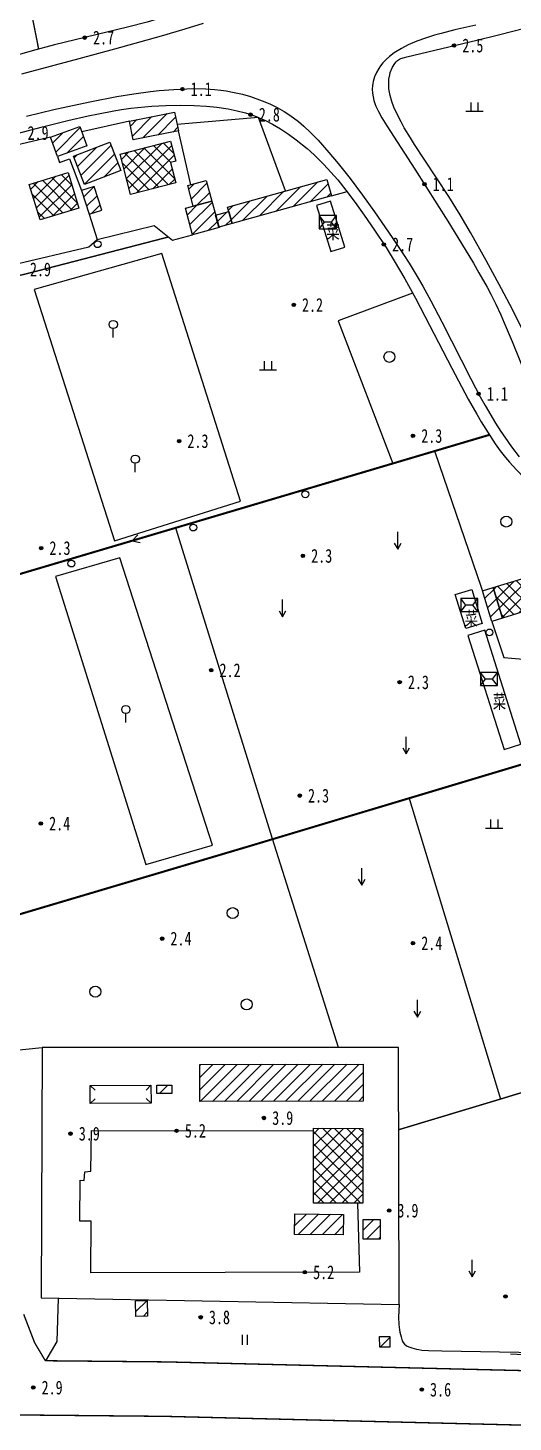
# Model space of a CAD drawing. Header units: metres. Extents: x 494039 to 619385, y 3351420 to 3402703.
# Drawn here: x 585201.3 to 585342.3, y 3394465 to 3394870.6 of the extents above; entities that cross this region are included whole.
import ezdxf
from ezdxf.enums import TextEntityAlignment as Align

# ---------------------------------------------------------------- set-up
doc = ezdxf.new("R2010")
doc.units = ezdxf.units.M
for name, pattern in [('2450', [0]), ('4430', [0]), ('8521', [0]), ('8522', [0]), ('9376', [0]), ('9610', [0])]:
    doc.linetypes.add(name, pattern=pattern)
for name, color, linetype in [('210100', 130, 'Continuous'), ('220200', 130, 'Continuous'), ('261301', 141, 'Continuous'), ('310300', 8, 'Continuous'), ('310500', 8, 'Continuous'), ('310600', 8, 'Continuous'), ('330400', 8, 'Continuous'), ('380202', 8, '2450'), ('420500', 8, 'Continuous'), ('440300', 8, '4430'), ('510301', 8, 'Continuous'), ('720100', 8, 'Continuous'), ('760201', 8, '8521'), ('760202', 8, '8522'), ('810100', 8, '9610'), ('810200', 8, 'Continuous'), ('810301', 8, 'Continuous'), ('810302', 8, 'Continuous'), ('810401', 8, 'Continuous'), ('810501', 8, 'Continuous'), ('810510', 8, 'Continuous'), ('810600', 8, 'Continuous')]:
    doc.layers.add(name, color=color, linetype=linetype)
pattern_1 = [(45, (0, 0), (-1.767766953, 1.767766953), []), (135, (0, 0), (-1.767766953, -1.767766953), [])]
pattern_2 = [(45, (0, 0), (-1.767766953, 1.767766953), [])]

# ---------------------------------------------------------------- blocks, each defined once
blk = doc.blocks.new('gc170')
at = {"linetype": 'Continuous'}
blk.add_circle((0, 0), 0.5, dxfattribs=at)
blk = doc.blocks.new('gu')
at = {"flags": 128}
for points in [[(3.75, 0), (-3.75, 0)], [(2.71, -0.6), (3.75, 0), (3.75, 0), (2.71, 0.6)]]:
    blk.add_lwpolyline(points, dxfattribs=at)
blk = doc.blocks.new('p_point')
for radius in [0.25, 0.2, 0.15, 0.1, 0.05]:
    blk.add_circle((0, 0), radius)
blk.add_point((0, 0))
blk = doc.blocks.new('gc120')
for p, q in [((0, 0), (0, 2.5)), ((-0.5, 0.87), (0, 0)), ((0, 0), (0.5, 0.87))]:
    blk.add_line(p, q)
blk = doc.blocks.new('vm')
at = {"linetype": 'Continuous'}
for p, q in [((1.25, 0), (-1.25, 0)), ((-0.5, 0), (-0.5, 1.3)), ((0.5, 1.3), (0.5, 0))]:
    blk.add_line(p, q, dxfattribs=at)
blk = doc.blocks.new('gc325')
blk.add_line((0, 0), (0, 1.3))
blk.add_circle((0, 1.9), 0.6)
blk = doc.blocks.new('v1')
blk.add_circle((0, 0), 0.8)
blk = doc.blocks.new('ve')
at = {"color": 0, "linetype": 'Continuous'}
for p, q in [((-0.4, 1.5), (-0.4, 0)), ((0.4, 0), (0.4, 1.5))]:
    blk.add_line(p, q, dxfattribs=at)
blk = doc.blocks.new('mf')
for p, q in [((1.25, 0.95), (-1.25, 0.95)), ((-1.25, 0.95), (-1.25, -0.95)), ((0.5, 0), (-0.5, 0)), ((1.25, -0.95), (1.25, 0.95)), ((-1.25, -0.95), (1.25, -0.95))]:
    blk.add_line(p, q)
at = {"flags": 128}
for points in [[(-1.25, -0.95), (-0.5, 0), (-1.25, 0.95)], [(1.25, -0.95), (0.5, 0), (1.25, 0.95)]]:
    blk.add_lwpolyline(points, dxfattribs=at)
blk = doc.blocks.new('1-3&1-4')
at = {"layer": '310300', "linetype": 'Continuous'}
h = blk.add_hatch(dxfattribs=at)
h.set_pattern_fill('ANSI31', color=8, scale=20, style=0)
h.set_pattern_definition(pattern_2)
h.paths.add_polyline_path([(585230.7798, 3394843.5099), (585243.9239, 3394846.1333), (585245.0175, 3394840.6539), (585231.8735, 3394838.0304)])
h = blk.add_hatch(dxfattribs=at)
h.set_pattern_fill('ANSI31', color=8, scale=20, style=0)
h.set_pattern_definition(pattern_2)
h.paths.add_polyline_path([(585207.8144, 3394838.8228), (585216.3872, 3394841.938), (585218.4222, 3394836.3378), (585209.8494, 3394833.2226)])
h = blk.add_hatch(dxfattribs=at)
h.set_pattern_fill('ANSI31', color=8, scale=20, style=0)
h.set_pattern_definition(pattern_2)
h.paths.add_polyline_path([(585225.1429, 3394837.3752), (585228.3106, 3394829.186), (585217.7535, 3394825.1024), (585214.5858, 3394833.2916)])
h = blk.add_hatch(dxfattribs=at)
h.set_pattern_fill('ANSI31', color=8, scale=20, style=0)
h.set_pattern_definition(pattern_2)
h.paths.add_polyline_path([(585216.8615, 3394823.3037), (585219.0901, 3394816.4271), (585222.7385, 3394817.6095), (585220.5099, 3394824.4861)])
h = blk.add_hatch(dxfattribs=at)
h.set_pattern_fill('ANSI31', color=8, scale=20, style=0)
h.set_pattern_definition(pattern_2)
h.paths.add_polyline_path([(585254.7288, 3394820.2675), (585249.3659, 3394818.7978), (585247.7324, 3394824.7585), (585253.0953, 3394826.2282)])
h = blk.add_hatch(dxfattribs=at)
h.set_pattern_fill('ANSI31', color=8, scale=20, style=0)
h.set_pattern_definition(pattern_2)
h.paths.add_polyline_path([(585259.3196, 3394818.5008), (585288.1721, 3394826.5795), (585289.5071, 3394821.8115), (585260.6546, 3394813.7328)])
h = blk.add_hatch(dxfattribs=at)
h.set_pattern_fill('ANSI31', color=8, scale=20, style=0)
h.set_pattern_definition(pattern_2)
h.paths.add_polyline_path([(585247.0443, 3394818.1615), (585254.7288, 3394820.2675), (585256.8499, 3394812.5277), (585249.1653, 3394810.4218)])
h = blk.add_hatch(dxfattribs=at)
h.set_pattern_fill('ANSI31', color=8, scale=20, style=0)
h.set_pattern_definition(pattern_2)
h.paths.add_polyline_path([(585259.6753, 3394817.2305), (585260.6546, 3394813.7328), (585256.8143, 3394812.6575), (585255.8543, 3394816.1606)])
h = blk.add_hatch(dxfattribs=at)
h.set_pattern_fill('ANSI31', color=8, scale=20, style=0)
h.set_pattern_definition(pattern_2)
h.paths.add_polyline_path([(585336.5283, 3394707.8145), (585339.255, 3394698.9363), (585336.1503, 3394697.9828), (585333.4235, 3394706.8609)])
h = blk.add_hatch(dxfattribs=at)
h.set_pattern_fill('ANSI31', color=8, scale=20, style=0)
h.set_pattern_definition(pattern_2)
h.paths.add_polyline_path([(585251.2178, 3394569.0765), (585298.709, 3394569.2152), (585298.7404, 3394558.4497), (585251.2492, 3394558.311)])
h = blk.add_hatch(dxfattribs=at)
h.set_pattern_fill('ANSI31', color=8, scale=20, style=0)
h.set_pattern_definition(pattern_2)
h.paths.add_polyline_path([(585238.7735, 3394563.0565), (585243.1418, 3394563.055), (585243.141, 3394560.645), (585238.7728, 3394560.6465)])
h = blk.add_hatch(dxfattribs=at)
h.set_pattern_fill('ANSI31', color=8, scale=20, style=0)
h.set_pattern_definition(pattern_2)
h.paths.add_polyline_path([(585278.8444, 3394525.5956), (585292.9844, 3394525.4657), (585292.9298, 3394519.5262), (585278.7899, 3394519.6561)])
h = blk.add_hatch(dxfattribs=at)
h.set_pattern_fill('ANSI31', color=8, scale=20, style=0)
h.set_pattern_definition(pattern_2)
h.paths.add_polyline_path([(585298.7488, 3394523.9519), (585303.6605, 3394523.9668), (585303.6777, 3394518.3045), (585298.766, 3394518.2895)])
h = blk.add_hatch(dxfattribs=at)
h.set_pattern_fill('ANSI31', color=8, scale=20, style=0)
h.set_pattern_definition(pattern_2)
h.paths.add_polyline_path([(585235.9185, 3394500.4338), (585236.0222, 3394495.8602), (585232.6884, 3394495.7846), (585232.5848, 3394500.3582)])
h = blk.add_hatch(dxfattribs=at)
h.set_pattern_fill('ANSI31', color=8, scale=20, style=0)
h.set_pattern_definition(pattern_2)
h.paths.add_polyline_path([(585303.5088, 3394489.9425), (585306.4473, 3394489.9577), (585306.4633, 3394486.8672), (585303.5248, 3394486.852)])
at = {"layer": '310500', "linetype": 'Continuous'}
h = blk.add_hatch(dxfattribs=at)
h.set_pattern_fill('ANSI37', color=8, scale=20, style=0)
h.set_pattern_definition(pattern_1)
h.paths.add_polyline_path([(585242.7754, 3394837.7073), (585244.2764, 3394831.8468), (585242.7231, 3394831.4489), (585244.2379, 3394825.5346), (585231.0705, 3394822.1621), (585228.0547, 3394833.937)])
h = blk.add_hatch(dxfattribs=at)
h.set_pattern_fill('ANSI37', color=8, scale=20, style=0)
h.set_pattern_definition(pattern_1)
h.paths.add_polyline_path([(585212.9413, 3394828.5496), (585216.086, 3394818.2181), (585204.8119, 3394814.7865), (585201.6672, 3394825.118)])
h = blk.add_hatch(dxfattribs=at)
h.set_pattern_fill('ANSI37', color=8, scale=20, style=0)
h.set_pattern_definition(pattern_1)
h.paths.add_polyline_path([(585348.0124, 3394711.3416), (585350.7392, 3394702.4635), (585339.255, 3394698.9363), (585336.5283, 3394707.8145)])
h = blk.add_hatch(dxfattribs=at)
h.set_pattern_fill('ANSI37', color=8, scale=20, style=0)
h.set_pattern_definition(pattern_1)
h.paths.add_polyline_path([(585298.6048, 3394528.7348), (585284.285, 3394528.7501), (585284.3081, 3394550.5073), (585298.6279, 3394550.4921)])
at = {"layer": '210100', "color": 141, "linetype": 'Continuous', "flags": 128}
for points, elevation in [([(585199.5331, 3394857.2635), (585216.1472, 3394861.7095), (585226.5214, 3394864.5376), (585240.1408, 3394868.3432), (585247.0408, 3394870.3785), (585252.3116, 3394872.049)], 1.2211), ([(585331.4336, 3394871.4148), (585325.4031, 3394870.049), (585321.4219, 3394869.0364), (585319.4508, 3394868.4802), (585316.851, 3394867.6661), (585314.2944, 3394866.7424), (585311.7959, 3394865.6706), (585309.8277, 3394864.6587), (585307.716, 3394863.3373), (585306.3922, 3394862.332), (585305.4008, 3394861.448), (585304.4848, 3394860.4857), (585303.7573, 3394859.5727), (585303.2784, 3394858.864), (585302.6058, 3394857.6563), (585302.0631, 3394856.3858), (585301.6647, 3394855.0768), (585301.525, 3394854.4152), (585301.4282, 3394853.7527), (585301.3697, 3394852.8104), (585301.4238, 3394851.6911), (585301.5979, 3394850.5847), (585301.8753, 3394849.49), (585302.1423, 3394848.6761), (585302.4532, 3394847.868), (585303.1858, 3394846.2679), (585304.184, 3394844.4267), (585305.61, 3394842.098), (585313.7678, 3394829.5318), (585316.9671, 3394824.5179), (585323.2948, 3394814.4296), (585326.2287, 3394809.6786), (585330.7692, 3394802.1626), (585332.3805, 3394799.4079), (585334.7261, 3394795.2401), (585335.8524, 3394793.1334), (585337.3053, 3394790.2484), (585338.7272, 3394787.1908), (585339.7461, 3394784.8748), (585342.0235, 3394779.4225), (585348.3183, 3394763.7469)], 1.2211), ([(585200.8904, 3394844.9449), (585208.8559, 3394846.8717), (585212.8494, 3394847.7819), (585219.261, 3394849.1553), (585227.1333, 3394850.6497), (585232.0322, 3394851.4374), (585236.9546, 3394852.0997), (585239.4216, 3394852.3753), (585243.7445, 3394852.7489), (585247.4524, 3394852.9343), (585249.3063, 3394852.9701), (585253.0122, 3394852.9036), (585255.4802, 3394852.7375), (585257.3292, 3394852.5369), (585258.913, 3394852.3073), (585261.2802, 3394851.8656), (585263.6295, 3394851.313), (585265.952, 3394850.6532), (585269.3637, 3394849.4636), (585271.5741, 3394848.5336), (585273.7187, 3394847.4873), (585275.7831, 3394846.3156), (585277.4181, 3394845.2461), (585279.9048, 3394843.3657), (585281.4903, 3394842.0128), (585283.4038, 3394840.2296), (585285.615, 3394837.979), (585288.7916, 3394834.4324), (585291.5035, 3394831.1608), (585294.917, 3394826.8005), (585298.5382, 3394821.9593), (585302.0562, 3394817.0769), (585307.1676, 3394809.6758), (585310.459, 3394804.6782), (585312.0626, 3394802.1543), (585314.403, 3394798.3279), (585316.0243, 3394795.5436), (585318.3887, 3394791.2569), (585321.5673, 3394785.1705), (585329.987, 3394768.5127), (585332.7392, 3394763.3095), (585334.1613, 3394760.7365), (585337.1422, 3394755.6758), (585338.7243, 3394753.2027), (585339.8558, 3394751.5308), (585341.8165, 3394748.7929), (585344.0686, 3394745.8465)], 1.1752)]:
    blk.add_lwpolyline(points, dxfattribs=dict(at, elevation=elevation))
at = {"layer": '220200', "color": 141, "linetype": 'Continuous', "const_width": 0.6, "elevation": 3.3525, "flags": 128}
blk.add_lwpolyline([(585335.4311, 3394752.2507), (585137.7287, 3394693.5971)], dxfattribs=at)
at = {"layer": '310300', "color": 8, "linetype": 'Continuous', "flags": 128}
for points, elevation in [([(585230.7798, 3394843.5099), (585243.9239, 3394846.1333), (585245.0175, 3394840.6539), (585231.8735, 3394838.0304)], 5.9597), ([(585207.8144, 3394838.8228), (585216.3872, 3394841.938), (585218.4222, 3394836.3378), (585209.8494, 3394833.2226)], 5.9597), ([(585225.1429, 3394837.3752), (585228.3106, 3394829.186), (585217.7535, 3394825.1024), (585214.5858, 3394833.2916)], 9.2795), ([(585216.8615, 3394823.3037), (585219.0901, 3394816.4271), (585222.7385, 3394817.6095), (585220.5099, 3394824.4861)], 5.9597), ([(585254.7288, 3394820.2675), (585249.3659, 3394818.7978), (585247.7324, 3394824.7585), (585253.0953, 3394826.2282)], 5.9597), ([(585259.3196, 3394818.5008), (585288.1721, 3394826.5795), (585289.5071, 3394821.8115), (585260.6546, 3394813.7328)], 5.9597), ([(585247.0443, 3394818.1615), (585254.7288, 3394820.2675), (585256.8499, 3394812.5277), (585249.1653, 3394810.4218)], 5.9597), ([(585259.6753, 3394817.2305), (585260.6546, 3394813.7328), (585256.8143, 3394812.6575), (585255.8543, 3394816.1606)], 5.1221), ([(585336.5283, 3394707.8145), (585339.255, 3394698.9363), (585336.1503, 3394697.9828), (585333.4235, 3394706.8609)], 5.7326), ([(585298.7488, 3394523.9519), (585303.6605, 3394523.9668), (585303.6777, 3394518.3045), (585298.766, 3394518.2895)], 7.383), ([(585235.9185, 3394500.4338), (585236.0222, 3394495.8602), (585232.6884, 3394495.7846), (585232.5848, 3394500.3582)], 5.7749), ([(585303.5088, 3394489.9425), (585306.4473, 3394489.9577), (585306.4633, 3394486.8672), (585303.5248, 3394486.852)], 5.7749)]:
    blk.add_lwpolyline(points, close=True, dxfattribs=dict(at, elevation=elevation))
for points in [[(585251.2178, 3394569.0765), (585298.709, 3394569.2152), (585298.7404, 3394558.4497), (585251.2492, 3394558.311)], [(585238.7735, 3394563.0565), (585243.1418, 3394563.055), (585243.141, 3394560.645), (585238.7728, 3394560.6465)], [(585278.8444, 3394525.5956), (585292.9844, 3394525.4657), (585292.9298, 3394519.5262), (585278.7899, 3394519.6561)]]:
    blk.add_lwpolyline(points, close=True, dxfattribs=at)
at = {"layer": '310500', "color": 8, "linetype": 'Continuous', "flags": 128}
for points, elevation in [([(585242.7754, 3394837.7073), (585244.2764, 3394831.8468), (585242.7231, 3394831.4489), (585244.2379, 3394825.5346), (585231.0705, 3394822.1621), (585228.0547, 3394833.937)], 12.4063), ([(585298.6048, 3394528.7348), (585284.285, 3394528.7501), (585284.3081, 3394550.5073), (585298.6279, 3394550.4921)], 15.8218)]:
    blk.add_lwpolyline(points, close=True, dxfattribs=dict(at, elevation=elevation))
for points in [[(585212.9413, 3394828.5496), (585216.086, 3394818.2181), (585204.8119, 3394814.7865), (585201.6672, 3394825.118)], [(585348.0124, 3394711.3416), (585350.7392, 3394702.4635), (585339.255, 3394698.9363), (585336.5283, 3394707.8145)]]:
    blk.add_lwpolyline(points, close=True, dxfattribs=at)
at = {"layer": '310600', "color": 8, "linetype": 'Continuous'}
for p, q in [((585219.3827, 3394562.9726), (585220.8051, 3394561.5667)), ((585237.05, 3394563.0756), (585235.6441, 3394561.6532)), ((585219.4134, 3394557.7077), (585220.8193, 3394559.1301)), ((585237.0807, 3394557.8107), (585235.6583, 3394559.2166))]:
    blk.add_line(p, q, dxfattribs=at)
at = {"layer": '310600', "color": 8, "linetype": 'Continuous', "elevation": 6.6783, "flags": 128}
blk.add_lwpolyline([(585219.3827, 3394562.9726), (585237.05, 3394563.0756), (585237.0807, 3394557.8107), (585219.4134, 3394557.7077)], close=True, dxfattribs=at)
at = {"layer": '330400', "color": 8, "linetype": 'Continuous', "flags": 128}
for points in [[(585285.1979, 3394818.9797), (585289.3585, 3394805.5522), (585293.4245, 3394806.8121), (585289.2638, 3394820.2396)], [(585330.2725, 3394707.2664), (585333.3378, 3394697.3732), (585328.5641, 3394695.8941), (585325.4987, 3394705.7872)]]:
    blk.add_lwpolyline(points, close=True, dxfattribs=at)
at = {"layer": '330400', "color": 8, "linetype": 'Continuous', "elevation": 3.3987, "flags": 128}
blk.add_lwpolyline([(585329.1516, 3394693.8558), (585339.665, 3394660.679), (585344.5571, 3394662.2292), (585334.0437, 3394695.406)], close=True, dxfattribs=at)
at = {"layer": '380202', "color": 8, "linetype": '2450', "flags": 128}
for points, elevation in [([(585230.7798, 3394843.5099), (585216.9314, 3394840.4404)], 5.7289), ([(585276.174, 3394823.2201), (585268.3166, 3394844.5899), (585244.6414, 3394842.5383)], 5.7289), ([(585248.6223, 3394825.0024), (585245.0175, 3394840.6539)], 5.7289), ([(585207.8144, 3394838.8228), (585190.9209, 3394834.8604), (585197.0106, 3394815.8758), (585193.2904, 3394815.1529), (585196.7977, 3394801.7415), (585219.0057, 3394806.9691), (585221.4129, 3394809.086)], 5.7568), ([(585209.8494, 3394833.2226), (585210.4809, 3394831.509), (585213.4097, 3394832.5177), (585216.8615, 3394823.3037)], 5.7568)]:
    blk.add_lwpolyline(points, dxfattribs=dict(at, elevation=elevation))
for points in [[(585219.0901, 3394816.4271), (585221.4129, 3394809.086), (585238.014, 3394813.1536), (585243.3347, 3394808.9072), (585249.1653, 3394810.4218)], [(585336.1503, 3394697.9828), (585339.6191, 3394687.4951), (585349.7653, 3394686.6007), (585356.0937, 3394688.5612)]]:
    blk.add_lwpolyline(points, dxfattribs=at)
for points, elevation in [([(585240.2254, 3394805.0186), (585203.0715, 3394794.5636), (585226.4446, 3394721.4058), (585263.055, 3394732.9133)], 3.3636), ([(585209.3345, 3394710.9998), (585235.516, 3394627.2585), (585254.9121, 3394632.8778), (585228.0401, 3394716.443)], 3.3636), ([(585205.4671, 3394574.0252), (585205.1707, 3394501.1841), (585309.1876, 3394499.2617), (585308.9893, 3394574.0127)], 5.7749)]:
    blk.add_lwpolyline(points, close=True, dxfattribs=dict(at, elevation=elevation))
at = {"layer": '420500', "color": 8, "linetype": 'Continuous', "const_width": 0.4, "flags": 128}
for points, elevation in [([(585116.5716, 3394779.5908), (585200.5098, 3394799.0095), (585242.1837, 3394809.8258)], 3.4024), ([(585200.0648, 3394496.3944), (585203.2263, 3394488.1657), (585206.3575, 3394482.8922)], 3.1979)]:
    blk.add_lwpolyline(points, dxfattribs=dict(at, elevation=elevation))
for points in [[(585206.3575, 3394482.8922), (585241.4146, 3394482.5547), (585398.7354, 3394478.7138)], [(585123.4983, 3394467.8472), (585241.1435, 3394466.7148), (585361.6768, 3394463.7497), (585448.1156, 3394461.216)]]:
    blk.add_lwpolyline(points, dxfattribs=at)
at = {"layer": '440300', "color": 8, "linetype": '4430', "const_width": 0.6, "elevation": 3.3525, "flags": 128}
blk.add_lwpolyline([(585350.4804, 3394658.0593), (585265.0988, 3394632.4244), (585166.4862, 3394603.1585)], dxfattribs=at)
at = {"layer": '760201', "color": 8, "linetype": '8521', "flags": 128}
for points in [[(585624.489, 3395066.4554), (585617.4071, 3395064.4583), (585610.3005, 3395062.5432), (585598.9346, 3395059.7529), (585594.2469, 3395058.5301), (585591.1507, 3395057.6171), (585589.6157, 3395057.1165), (585588.0917, 3395056.5786), (585586.0807, 3395055.7907), (585584.0991, 3395054.9039), (585582.6364, 3395054.1596), (585581.4077, 3395053.4628), (585579.2639, 3395052.0697), (585577.9023, 3395051.0465), (585576.0001, 3395049.3723), (585574.8515, 3395048.1614), (585573.8222, 3395046.8708), (585573.3596, 3395046.194), (585572.5549, 3395044.7727), (585572.2547, 3395044.1129), (585571.7491, 3395042.7456), (585571.2896, 3395041.0912), (585570.8454, 3395038.9136), (585570.3672, 3395035.6566), (585569.9929, 3395031.7421), (585569.774, 3395027.8232), (585569.6474, 3395022.5942), (585569.6369, 3395019.3251), (585569.6669, 3395016.0561), (585569.8292, 3395009.5211), (585569.9822, 3395005.7828), (585570.3955, 3394998.6799), (585570.6729, 3394994.8954), (585571.2593, 3394988.2761), (585571.8393, 3394983.0769), (585572.6178, 3394977.148), (585572.9847, 3394973.6135), (585573.1201, 3394971.0392), (585573.0992, 3394968.7828), (585572.9435, 3394966.8451), (585572.7174, 3394965.3513), (585572.278, 3394963.4156), (585571.538, 3394961.1576), (585570.9136, 3394959.7188), (585570.1797, 3394958.3551), (585569.2987, 3394957.0462), (585568.1897, 3394955.7382), (585567.5862, 3394955.1293), (585566.2949, 3394953.9894), (585564.183, 3394952.4436), (585562.6824, 3394951.5018), (585561.5182, 3394950.8337), (585560.3268, 3394950.1935), (585557.8808, 3394948.9818), (585554.1162, 3394947.289), (585543.7117, 3394942.9223), (585538.5064, 3394940.7795), (585531.0175, 3394937.7836), (585525.8141, 3394935.8107), (585521.2088, 3394934.1931), (585516.4628, 3394932.687), (585513.8046, 3394931.8997), (585508.4504, 3394930.4093), (585503.0479, 3394929.0235), (585497.5871, 3394927.7589), (585494.3736, 3394927.0975), (585487.0764, 3394925.745), (585483.0097, 3394924.9004), (585480.3489, 3394924.2301), (585477.7517, 3394923.425), (585475.2427, 3394922.4334), (585473.241, 3394921.4185), (585472.1054, 3394920.7215), (585467.9276, 3394917.848), (585466.0962, 3394916.7194), (585464.2152, 3394915.685), (585462.2844, 3394914.7632), (585461.2997, 3394914.3514), (585459.6959, 3394913.7715), (585457.761, 3394913.2236), (585456.58, 3394912.96), (585454.1832, 3394912.5617), (585452.9713, 3394912.4212), (585450.5297, 3394912.2467), (585448.0752, 3394912.2054), (585445.6206, 3394912.2927), (585443.1788, 3394912.5109), (585441.9667, 3394912.6717), (585439.2095, 3394913.1856), (585437.07, 3394913.7359), (585435.6602, 3394914.1579), (585432.5207, 3394915.2122), (585425.9379, 3394917.5257), (585423.4906, 3394918.2648), (585422.0787, 3394918.6275), (585419.3334, 3394919.1767), (585417.9465, 3394919.3878), (585415.1508, 3394919.7076), (585411.6261, 3394919.9543), (585409.5009, 3394920.0383), (585404.8839, 3394920.0941), (585400.4806, 3394919.9938), (585397.7324, 3394919.7918), (585396.4742, 3394919.6439), (585394.3967, 3394919.2981), (585392.5687, 3394918.8647), (585391.5167, 3394918.5593), (585390.4731, 3394918.2188), (585388.4112, 3394917.443), (585385.3846, 3394916.0747), (585382.4471, 3394914.4965), (585379.6177, 3394912.7295), (585377.5104, 3394911.2272), (585375.2808, 3394909.4336), (585372.5277, 3394907.0008), (585367.7111, 3394902.6165), (585366.4817, 3394901.56), (585364.5893, 3394900.0423), (585362.9506, 3394898.8619), (585361.0354, 3394897.6667), (585359.4173, 3394896.8073), (585357.7482, 3394896.0461), (585355.6902, 3394895.2695), (585354.6373, 3394894.937), (585352.5048, 3394894.3691), (585349.6208, 3394893.7591), (585340.8827, 3394892.2298), (585337.5822, 3394891.4759), (585335.0683, 3394890.7402), (585333.4077, 3394890.1922), (585325.5876, 3394887.3444), (585322.2797, 3394886.2124), (585319.7719, 3394885.4714), (585318.5052, 3394885.1516), (585315.9641, 3394884.6484), (585313.7311, 3394884.3628), (585311.4817, 3394884.2124), (585308.6967, 3394884.2152), (585306.0455, 3394884.4038), (585304.4585, 3394884.5844), (585300.7639, 3394885.1388), (585291.8199, 3394886.6984), (585288.6675, 3394887.12), (585286.0405, 3394887.3364), (585283.9384, 3394887.3845), (585282.887, 3394887.3564), (585280.6714, 3394887.1719), (585278.2594, 3394886.8054), (585275.6602, 3394886.2549), (585272.2756, 3394885.3456), (585270.4479, 3394884.7807), (585266.834, 3394883.5473), (585262.0736, 3394881.7595), (585249.0859, 3394876.6249), (585244.9225, 3394875.0971), (585240.7356, 3394873.7247), (585235.9148, 3394872.3355), (585230.2436, 3394870.8561), (585209.0552, 3394865.7052), (585202.5719, 3394863.9817), (585195.8717, 3394861.9827), (585177.3646, 3394856.0876), (585174.3941, 3394855.1886), (585169.9203, 3394853.9169), (585165.4124, 3394852.7886), (585160.1803, 3394851.7278), (585154.9069, 3394850.8398), (585136.748, 3394848.1252), (585131.4828, 3394847.2015), (585126.9636, 3394846.2449), (585123.0551, 3394845.2557), (585120.7224, 3394844.6092), (585115.3042, 3394842.9972), (585106.8288, 3394840.2994), (585096.0595, 3394836.792), (585089.1207, 3394834.603)], [(585501.3592, 3394476.4375), (585500.4802, 3394478.9415), (585499.626, 3394481.6294), (585499.3471, 3394482.6457), (585498.9223, 3394484.5263), (585498.6438, 3394486.0987), (585498.4795, 3394487.3366), (585498.2359, 3394490.1475), (585497.9629, 3394494.5421), (585497.8254, 3394496.104), (585497.5362, 3394498.2715), (585497.1534, 3394500.1028), (585496.7836, 3394501.3742), (585496.5158, 3394502.1409), (585495.8924, 3394503.647), (585495.1606, 3394505.1093), (585494.3269, 3394506.5175), (585493.3939, 3394507.8592), (585492.89, 3394508.5007), (585492.1187, 3394509.3852), (585490.9062, 3394510.5925), (585487.7722, 3394513.3677), (585486.2184, 3394514.8777), (585485.569, 3394515.5993), (585484.3608, 3394517.1073), (585482.7266, 3394519.5005), (585481.484, 3394521.5882), (585480.0915, 3394524.1808), (585478.3404, 3394527.7597), (585477.2795, 3394530.0618), (585474.1943, 3394537.133), (585473.9225, 3394537.9997), (585473.8626, 3394538.3386), (585473.856, 3394538.9417), (585473.9937, 3394539.4643), (585474.2661, 3394539.9572), (585474.6861, 3394540.4605), (585475.2933, 3394540.9966), (585475.8826, 3394541.4121), (585476.8339, 3394541.9514), (585477.3975, 3394542.2118), (585478.624, 3394542.6713), (585480.567, 3394543.2398), (585484.1055, 3394544.1187), (585489.1773, 3394545.2075), (585495.7673, 3394546.5452), (585500.8529, 3394547.6749), (585503.7068, 3394548.4128), (585506.4957, 3394549.2629), (585507.8565, 3394549.7453), (585509.8421, 3394550.563), (585511.1202, 3394551.1856), (585512.3534, 3394551.8843), (585513.5328, 3394552.6737), (585514.0992, 3394553.1077), (585517.2721, 3394556.0128), (585518.4543, 3394556.8555), (585519.7087, 3394557.5812), (585521.354, 3394558.3663), (585522.3716, 3394558.7915), (585526.9026, 3394560.4946), (585528.9837, 3394561.3475), (585531.0028, 3394562.3506), (585532.2925, 3394563.1463), (585532.915, 3394563.5934), (585534.0151, 3394564.5234), (585534.956, 3394565.5796), (585535.5053, 3394566.5273), (585535.7263, 3394567.2112), (585535.8008, 3394567.8447), (585535.7748, 3394568.326), (585535.7197, 3394568.6342), (585535.5327, 3394569.1759), (585535.1513, 3394569.7044), (585534.7945, 3394569.9468), (585534.5491, 3394570.0502), (585533.9581, 3394570.1889), (585533.5179, 3394570.2339), (585532.657, 3394570.2586), (585530.8449, 3394570.1945), (585529.098, 3394570.0059), (585527.9629, 3394569.8234), (585525.7474, 3394569.3507), (585523.3175, 3394568.6906), (585519.8694, 3394567.5915), (585502.2803, 3394561.5223), (585499.6644, 3394560.6579), (585495.0422, 3394559.2219), (585491.0093, 3394558.1205), (585488.2632, 3394557.4927), (585486.8665, 3394557.223), (585485.2079, 3394556.9622), (585484.5518, 3394556.9023), (585483.4828, 3394556.92), (585482.7321, 3394557.0657), (585482.2253, 3394557.254), (585481.4683, 3394557.6721), (585480.636, 3394558.2692), (585479.2521, 3394559.41), (585478.375, 3394560.2092), (585476.7093, 3394561.8831), (585474.3795, 3394564.5371), (585472.1906, 3394567.3099), (585468.7372, 3394572.0918), (585465.7578, 3394576.4944), (585462.3146, 3394581.8156), (585459.5697, 3394586.2529), (585457.3802, 3394590.0011), (585455.7282, 3394593.0547), (585454.0341, 3394596.5832), (585453.5233, 3394597.7902), (585452.7515, 3394599.8474), (585452.4469, 3394600.7825), (585452.0122, 3394602.3831), (585451.8771, 3394603.0469), (585451.7236, 3394604.2766), (585451.7193, 3394605.3052), (585451.8003, 3394606.023), (585452.1, 3394607.2486), (585452.3169, 3394607.8487), (585452.8663, 3394609.0223), (585453.5477, 3394610.1582), (585454.7658, 3394611.783), (585455.8369, 3394612.972), (585456.485, 3394613.6179), (585457.7685, 3394614.7691), (585459.4604, 3394616.0793), (585461.2094, 3394617.2535), (585463.0038, 3394618.321), (585465.4521, 3394619.6165), (585469.5341, 3394621.4983), (585473.1634, 3394622.9754), (585482.8857, 3394626.6212), (585484.5562, 3394627.2978), (585487.0235, 3394628.3837), (585489.0295, 3394629.3806), (585491.3509, 3394630.7335), (585493.253, 3394632.0904), (585493.7677, 3394632.5167), (585494.5446, 3394633.2704), (585495.0611, 3394633.9192), (585495.4777, 3394634.645), (585495.7202, 3394635.292), (585495.827, 3394635.746), (585495.9027, 3394636.551), (585495.8838, 3394636.9477), (585495.7584, 3394637.5694), (585495.5654, 3394638.0076), (585495.293, 3394638.3594), (585494.9189, 3394638.6378), (585494.3848, 3394638.8664), (585494.0223, 3394638.9636), (585493.2132, 3394639.0904), (585492.2921, 3394639.1498), (585490.947, 3394639.1064), (585489.6385, 3394638.9305), (585488.783, 3394638.7528), (585487.1033, 3394638.2852), (585484.84, 3394637.4791), (585482.0126, 3394636.3682), (585477.296, 3394634.6189), (585470.776, 3394632.368), (585466.6109, 3394630.9853), (585452.5877, 3394626.5139), (585449.2999, 3394625.5556), (585447.2287, 3394625.0692), (585445.5619, 3394624.7921), (585443.8853, 3394624.6536), (585442.4093, 3394624.6791), (585440.9533, 3394624.8642), (585439.6095, 3394625.1846), (585438.2483, 3394625.6792), (585437.1851, 3394626.2148), (585435.8693, 3394627.0787), (585435.249, 3394627.5659), (585434.0725, 3394628.6331), (585432.4393, 3394630.4225), (585431.1722, 3394632.0449), (585430.4442, 3394633.0616), (585428.1459, 3394636.6059), (585425.5525, 3394640.9935), (585402.5325, 3394680.751), (585392.911, 3394697.2435), (585390.1812, 3394701.8489), (585386.61, 3394707.7328), (585383.3155, 3394712.8879), (585381.5074, 3394715.5504), (585378.2499, 3394720.1505), (585370.1826, 3394731.2181), (585366.4483, 3394736.457), (585365.0837, 3394738.4409), (585362.8843, 3394741.7881), (585360.8297, 3394745.2143), (585360.0788, 3394746.5945), (585358.7001, 3394749.3638), (585357.1082, 3394752.8974), (585355.0272, 3394757.9253), (585349.6599, 3394771.7327), (585347.3377, 3394777.5206), (585345.1292, 3394782.5819), (585342.1356, 3394788.694), (585338.976, 3394794.7263), (585334.5064, 3394802.957), (585329.9343, 3394811.1251), (585326.9406, 3394816.264), (585323.6573, 3394821.5513), (585316.4508, 3394832.3994), (585313.6596, 3394836.686), (585312.4488, 3394838.6208), (585310.6896, 3394841.5786), (585309.7376, 3394843.2905), (585308.6002, 3394845.5095), (585307.6771, 3394847.5718), (585307.0513, 3394849.2498), (585306.5605, 3394850.9521), (585306.2179, 3394852.897), (585306.1439, 3394854.3659), (585306.2312, 3394855.7269), (585306.4548, 3394856.9941), (585306.6213, 3394857.6234), (585307.2116, 3394859.164), (585307.8891, 3394860.28), (585308.3549, 3394860.8092), (585308.7229, 3394861.1279), (585309.3109, 3394861.5043), (585309.692, 3394861.6908), (585310.7123, 3394862.0609), (585311.4258, 3394862.2572), (585331.7287, 3394867.0872), (585338.0341, 3394868.6434), (585361.0993, 3394874.4939), (585372.4825, 3394877.3039), (585399.5365, 3394883.7891), (585403.8755, 3394884.8062), (585408.7895, 3394885.8742), (585410.9751, 3394886.2945), (585414.2458, 3394886.8218), (585416.9567, 3394887.1259), (585419.1098, 3394887.245), (585421.2434, 3394887.217), (585423.3507, 3394886.9976), (585424.9089, 3394886.6735), (585426.5953, 3394886.1197), (585427.7241, 3394885.6017), (585428.7208, 3394885.0174), (585429.5768, 3394884.3857), (585430.1994, 3394883.8195), (585430.923, 3394883.0172), (585431.6069, 3394882.0898), (585432.2532, 3394881.0255), (585433.039, 3394879.3923), (585433.3699, 3394878.5507), (585433.9309, 3394876.8269), (585434.3837, 3394875.0594), (585434.6686, 3394873.7116), (585435.2093, 3394870.5163), (585436.3392, 3394862.6749), (585436.8694, 3394859.9557), (585437.2666, 3394858.3631), (585437.6738, 3394856.978), (585438.1258, 3394855.6099), (585439.1361, 3394852.914), (585440.2521, 3394850.2576), (585442.0558, 3394846.3202), (585447.8307, 3394834.6013), (585450.0524, 3394829.9894), (585451.8651, 3394825.9551), (585454.4177, 3394819.9218), (585455.3519, 3394817.9769), (585456.2343, 3394816.3757), (585457.2225, 3394814.8601), (585458.3505, 3394813.4576), (585459.2756, 3394812.5326), (585460.2321, 3394811.7492), (585461.8005, 3394810.7334), (585463.4747, 3394809.9324), (585464.7121, 3394809.5047), (585466.4575, 3394809.0951), (585468.2338, 3394808.8589), (585469.432, 3394808.7805), (585471.8548, 3394808.7762), (585474.3045, 3394808.9317), (585477.3919, 3394809.2896), (585481.1176, 3394809.8861), (585483.6057, 3394810.3536), (585489.1879, 3394811.5345), (585492.2613, 3394812.24), (585505.1608, 3394815.3457), (585509.3083, 3394816.2096), (585512.5724, 3394816.7511), (585515.4174, 3394817.0741), (585516.8631, 3394817.1692), (585518.5976, 3394817.2077), (585520.3938, 3394817.128), (585521.8735, 3394816.9284), (585523.0333, 3394816.6493), (585524.2509, 3394816.1858), (585525.1751, 3394815.6761), (585526.0402, 3394815.063), (585527.2424, 3394813.981), (585528.3487, 3394812.7423), (585529.8644, 3394810.67), (585531.0986, 3394808.6875), (585532.8028, 3394805.6117), (585534.292, 3394802.7299), (585536.7225, 3394797.7616), (585539.6576, 3394791.4372), (585541.2311, 3394787.927), (585543.6778, 3394782.2755), (585545.4418, 3394777.9697), (585546.8407, 3394774.2975), (585547.8893, 3394771.2709), (585548.4838, 3394769.3769), (585549.8763, 3394764.553), (585550.9846, 3394761.1878), (585551.3659, 3394760.2222), (585552.0756, 3394758.6819), (585552.7269, 3394757.5285), (585553.086, 3394756.9835), (585553.8829, 3394755.9688), (585554.8022, 3394755.0713), (585555.3151, 3394754.6736), (585556.0645, 3394754.199), (585557.8526, 3394753.2595)]]:
    blk.add_lwpolyline(points, dxfattribs=at)
for points, elevation in [([(585115.7124, 3394823.9824), (585118.6592, 3394824.833), (585121.8591, 3394825.6558), (585124.331, 3394826.1489), (585126.3184, 3394826.4134), (585129.2883, 3394826.5699), (585131.4973, 3394826.5228), (585139.3837, 3394825.8652), (585142.5448, 3394825.8177), (585144.714, 3394825.9273), (585146.8751, 3394826.1325), (585150.1039, 3394826.5868), (585152.2496, 3394826.9691), (585154.3908, 3394827.4032), (585158.6626, 3394828.3939), (585163.9879, 3394829.7983), (585170.3649, 3394831.6351), (585187.3439, 3394836.806), (585194.4487, 3394838.901), (585198.1269, 3394839.931), (585205.4924, 3394841.8886), (585212.8741, 3394843.7138), (585218.7979, 3394845.0548), (585221.769, 3394845.6711), (585226.2416, 3394846.5031), (585228.4873, 3394846.8663), (585231.2462, 3394847.2498), (585235.303, 3394847.6777), (585237.3391, 3394847.8373), (585241.4212, 3394848.0549), (585245.5105, 3394848.1363), (585249.6005, 3394848.0678), (585253.1745, 3394847.8625), (585256.2308, 3394847.5543), (585259.4487, 3394847.0684), (585262.1445, 3394846.5157), (585264.5593, 3394845.8874), (585265.7496, 3394845.5234), (585267.6244, 3394844.8638), (585268.7335, 3394844.4162), (585270.3777, 3394843.6679), (585272.3844, 3394842.6241), (585274.7276, 3394841.2359), (585277.0055, 3394839.7231), (585279.2207, 3394838.1048), (585282.4246, 3394835.5094), (585284.4755, 3394833.6804), (585287.2992, 3394830.9102), (585289.352, 3394828.6849), (585291.3208, 3394826.3926), (585293.6884, 3394823.4533), (585296.4232, 3394819.8426), (585299.0677, 3394816.1625), (585302.0595, 3394811.7998), (585305.3652, 3394806.7346), (585307.7582, 3394802.8789), (585310.827, 3394797.6171), (585313.891, 3394792.0265), (585318.0468, 3394784.1186), (585324.491, 3394771.6486), (585329.2751, 3394762.6595), (585331.759, 3394758.2347), (585333.0386, 3394756.0507), (585335.7049, 3394751.7629), (585337.1084, 3394749.6718), (585338.5732, 3394747.6267), (585340.113, 3394745.6377), (585341.2631, 3394744.2594), (585343.2637, 3394742.0246), (585345.7669, 3394739.419), (585347.4779, 3394737.7127), (585353.561, 3394731.8029), (585356.5604, 3394728.8082), (585359.0497, 3394726.1735), (585361.0334, 3394723.9034), (585363.4534, 3394720.8293), (585365.4075, 3394718.0988), (585368.1745, 3394713.8792), (585370.4965, 3394710.0329), (585372.7011, 3394706.1155), (585373.7586, 3394704.1331), (585375.9235, 3394699.813), (585377.7869, 3394695.7585), (585381.6218, 3394686.9565), (585384.0067, 3394681.7127), (585386.8536, 3394675.8212), (585393.7639, 3394661.8233), (585395.728, 3394657.6606), (585399.1604, 3394650.1196), (585402.867, 3394641.6921), (585407.8812, 3394629.8187), (585411.2634, 3394621.2563), (585413.0622, 3394616.3171), (585414.1806, 3394613.0888), (585419.0435, 3394598.4969), (585421.5539, 3394591.2376), (585423.9698, 3394584.865), (585425.2889, 3394581.7267), (585426.3473, 3394579.4028), (585427.1699, 3394577.7139), (585428.8138, 3394574.5645), (585431.1792, 3394570.374), (585434.5912, 3394564.7235), (585441.5517, 3394553.4747), (585443.5391, 3394550.0959), (585446.0245, 3394545.6292), (585450.0781, 3394537.8556), (585453.3065, 3394531.2941), (585457.0012, 3394523.3214), (585459.036, 3394518.6045), (585460.1248, 3394515.9185), (585461.2129, 3394512.9927), (585462.0225, 3394510.4874), (585462.6347, 3394508.1815), (585462.9743, 3394506.5485), (585463.1752, 3394505.3124), (585463.8307, 3394499.7879), (585464.1232, 3394497.8374), (585464.3834, 3394496.5248), (585464.9507, 3394494.2753), (585465.6905, 3394491.8977), (585466.4732, 3394489.7086), (585468.8742, 3394483.6504), (585471.3618, 3394476.9849)], 2.6013), ([(585309.1876, 3394499.2617), (585309.0215, 3394495.5894), (585309.0779, 3394493.4686), (585309.2478, 3394491.9306), (585309.3857, 3394491.1634), (585309.7298, 3394489.8244), (585310.093, 3394488.7239), (585310.396, 3394488.1548), (585310.7248, 3394487.7557), (585311.2061, 3394487.3653), (585311.5228, 3394487.1732), (585312.3113, 3394486.8135), (585312.9202, 3394486.6021), (585314.2242, 3394486.257), (585314.9497, 3394486.1175), (585315.821, 3394485.9907), (585317.7113, 3394485.8315), (585321.5926, 3394485.7256), (585349.6011, 3394485.2866), (585397.8989, 3394484.6182)], 3.8953)]:
    blk.add_lwpolyline(points, dxfattribs=dict(at, elevation=elevation))
at = {"layer": '760202', "color": 8, "linetype": '8522', "flags": 128}
blk.add_lwpolyline([(585297.0456, 3394528.7365), (585297.6848, 3394508.6706), (585219.575, 3394508.4793), (585219.7054, 3394523.4644), (585216.3922, 3394523.5371), (585216.445, 3394535.3751), (585217.6877, 3394535.3096), (585217.796, 3394537.8674), (585219.5953, 3394538.0209), (585219.7716, 3394549.8547), (585284.3073, 3394549.7302)], dxfattribs=at)
at = {"layer": '810100', "color": 8, "linetype": '9610', "flags": 128}
for points, elevation in [([(585289.5071, 3394821.8115), (585294.0354, 3394823.0003)], 3.8417), ([(585313.1052, 3394793.4437), (585291.4685, 3394785.4638), (585307.3791, 3394743.9284)], 3.6481), ([(585183.3844, 3394608.1735), (585192.9844, 3394572.7147), (585205.4671, 3394574.0252)], 3.5421), ([(585210.0466, 3394501.0939), (585209.6995, 3394488.5307), (585206.3575, 3394482.8922)], 3.5421)]:
    blk.add_lwpolyline(points, dxfattribs=dict(at, elevation=elevation))
at = {"layer": '810200', "color": 8, "linetype": 'Continuous', "const_width": 0.4, "flags": 128}
for points, elevation in [([(585130.6119, 3394958.5248), (585147.5333, 3394962.5668), (585155.04, 3394974.4408), (585181.8564, 3394979.0321), (585180.796, 3394998.6525), (585195.4757, 3395001.6574), (585207.8337, 3394941.0188), (585191.1832, 3394931.3874), (585204.406, 3394864.4822)], 3.2335), ([(585333.4235, 3394706.8609), (585319.513, 3394747.5282)], 3.3822), ([(585244.2294, 3394725.1933), (585272.3773, 3394634.6097)], 3.3822), ([(585272.3773, 3394634.6097), (585291.5284, 3394574.0148)], 3.9697), ([(585338.6727, 3394559.0257), (585309.0527, 3394550.1003)], 3.464)]:
    blk.add_lwpolyline(points, dxfattribs=dict(at, elevation=elevation))
blk.add_lwpolyline([(585312.1153, 3394646.5406), (585338.6727, 3394559.0257), (585370.131, 3394568.6635)], dxfattribs=at)
at = {"layer": '810510', "color": 8, "linetype": '9376', "elevation": 3.5421, "flags": 128}
blk.add_lwpolyline([(585395.0362, 3394482.1008), (585341.5584, 3394484.7673)], dxfattribs=at)
at = {"layer": '261301', "color": 141, "linetype": 'Continuous', "xscale": 2, "yscale": 2, "rotation": 196.5245237298724}
blk.add_blockref('gu', (585238.813, 3394723.5864, 3.5718), dxfattribs=at)
at = {"layer": '330400', "color": 8, "linetype": 'Continuous', "xscale": 2, "yscale": 2}
for p in [(585288.4885, 3394814.1127), (585329.5891, 3394702.7175), (585335.3138, 3394681.2052)]:
    blk.add_blockref('mf', p, dxfattribs=at)
at = {"layer": '510301', "color": 8, "linetype": 'Continuous', "xscale": 2, "yscale": 2}
for p in [(585221.5477, 3394807.7081, 3.6162), (585281.9242, 3394734.9653, 2.7907), (585249.3443, 3394725.2838, 2.7907), (585213.926, 3394714.8166, 2.7907), (585335.4431, 3394694.7532, 2.7907)]:
    blk.add_blockref('gc170', p, dxfattribs=at)
at = {"layer": '720100', "color": 8, "linetype": 'Continuous', "xscale": 2, "yscale": 2, "zscale": 2}
for p in [(585217.8153, 3394867.8064, 2.6853), (585325.1386, 3394865.5224, 2.4618), (585246.2041, 3394852.8402, 1.1), (585265.9951, 3394845.4045, 2.7746), (585316.5446, 3394825.1836, 1.1), (585304.7393, 3394807.6487, 2.6666), (585278.5459, 3394790.0405, 2.2257), (585332.2771, 3394764.1986, 1.1), (585245.2449, 3394750.4368, 2.2522), (585313.2023, 3394751.9499, 2.2762), (585205.1469, 3394719.3139, 2.3133), (585281.2172, 3394717.0556, 2.262), (585254.5749, 3394683.7598, 2.2306), (585309.3231, 3394680.2731, 2.3192), (585280.2972, 3394647.2869, 2.3241), (585205.0513, 3394639.1827, 2.3728), (585240.3065, 3394605.6935, 2.3795), (585313.207, 3394604.357, 2.3941), (585269.8836, 3394553.5149, 3.9485), (585213.6703, 3394548.9627, 3.9116), (585244.4949, 3394549.807, 5.183), (585306.275, 3394526.5839, 3.8639), (585281.7851, 3394508.6316, 5.183), (585340.1049, 3394501.6095, 2.3195), (585251.5008, 3394495.5318, 3.8404), (585202.8629, 3394475.1001, 2.9058), (585315.7558, 3394474.4939, 3.6018)]:
    blk.add_blockref('p_point', p, dxfattribs=at)
at = {"layer": '810301', "color": 8, "linetype": 'Continuous', "xscale": 2, "yscale": 2}
for p in [(585308.7653, 3394719.0159, 3.8025), (585275.2798, 3394699.3055, 3.8025), (585311.2145, 3394659.4304, 3.8025), (585298.3121, 3394621.2328, 3.8025), (585314.4748, 3394582.8571, 3.8025), (585330.3953, 3394507.2696, 3.8025)]:
    blk.add_blockref('gc120', p, dxfattribs=at)
at = {"layer": '810302', "color": 8, "linetype": 'Continuous', "xscale": 2, "yscale": 2}
for p in [(585331.0723, 3394846.3101), (585271.0722, 3394771.0901, 3.8025), (585336.826, 3394637.7, 2.3659)]:
    blk.add_blockref('vm', p, dxfattribs=at)
at = {"layer": '810401', "color": 8, "linetype": 'Continuous', "xscale": 2, "yscale": 2}
for p in [(585226.0902, 3394780.5461, 3.5681), (585232.4871, 3394741.373, 3.5681), (585229.7482, 3394668.5554, 3.5681)]:
    blk.add_blockref('gc325', p, dxfattribs=at)
at = {"layer": '810501', "color": 8, "linetype": 'Continuous', "xscale": 2, "yscale": 2}
for p in [(585306.3651, 3394774.9406, 3.5681), (585340.3291, 3394727.0122, 3.5681), (585260.8016, 3394613.1231, 3.5681), (585220.9023, 3394590.2539, 3.5681), (585264.8789, 3394586.5409, 3.5681)]:
    blk.add_blockref('v1', p, dxfattribs=at)
at = {"layer": '810600', "color": 8, "linetype": 'Continuous', "xscale": 2, "yscale": 2}
blk.add_blockref('ve', (585264.3313, 3394487.4763, 3.5681), dxfattribs=at)
at = {"color": 8, "width": 0.75}
for p in [(585289.9731, 3394811.3097, 4.2967), (585330.1477, 3394698.792, 3.4452), (585338.3462, 3394674.6714, 3.3987)]:
    blk.add_text('菜', height=4, dxfattribs=at).set_placement(p, align=Align.MIDDLE_CENTER)
at = {"layer": '720100', "color": 8, "width": 0.75}
for s, p in [('2.7', (585220.2153, 3394867.8064, 2.6853)), ('2.5', (585327.5386, 3394865.5224, 2.4618)), ('1.1', (585248.6041, 3394852.8402, 1.1)), ('2.8', (585268.3951, 3394845.4045, 2.7746)), ('2.9', (585201.1794, 3394840.0686, 2.8639)), ('1.1', (585318.9446, 3394825.1836, 1.1)), ('2.7', (585307.1393, 3394807.6487, 2.6666)), ('2.9', (585201.8837, 3394800.3785, 2.8741)), ('2.2', (585280.9459, 3394790.0405, 2.2257)), ('1.1', (585334.6771, 3394764.1986, 1.1)), ('2.3', (585247.6449, 3394750.4368, 2.2522)), ('2.3', (585315.6023, 3394751.9499, 2.2762)), ('2.3', (585207.5469, 3394719.3139, 2.3133)), ('2.3', (585283.6172, 3394717.0556, 2.262)), ('2.2', (585256.9749, 3394683.7598, 2.2306)), ('2.3', (585311.7231, 3394680.2731, 2.3192)), ('2.3', (585282.6972, 3394647.2869, 2.3241)), ('2.4', (585207.4513, 3394639.1827, 2.3728)), ('2.4', (585242.7065, 3394605.6935, 2.3795)), ('2.4', (585315.607, 3394604.357, 2.3941)), ('3.9', (585272.2836, 3394553.5149, 3.9485)), ('5.2', (585246.8949, 3394549.807, 5.183)), ('3.9', (585216.0703, 3394548.9627, 3.9116)), ('3.9', (585308.675, 3394526.5839, 3.8639)), ('5.2', (585284.1851, 3394508.6316, 5.183)), ('3.8', (585253.9008, 3394495.5318, 3.8404)), ('2.9', (585205.2629, 3394475.1001, 2.9058)), ('3.6', (585318.1558, 3394474.4939, 3.6018))]:
    blk.add_text(s, height=4, dxfattribs=at).set_placement(p, align=Align.MIDDLE_LEFT)

msp = doc.modelspace()

# ---------------------------------------------------------------- block references
msp.add_blockref('1-3&1-4', (0, 0))

doc.saveas('drawing.dxf')
